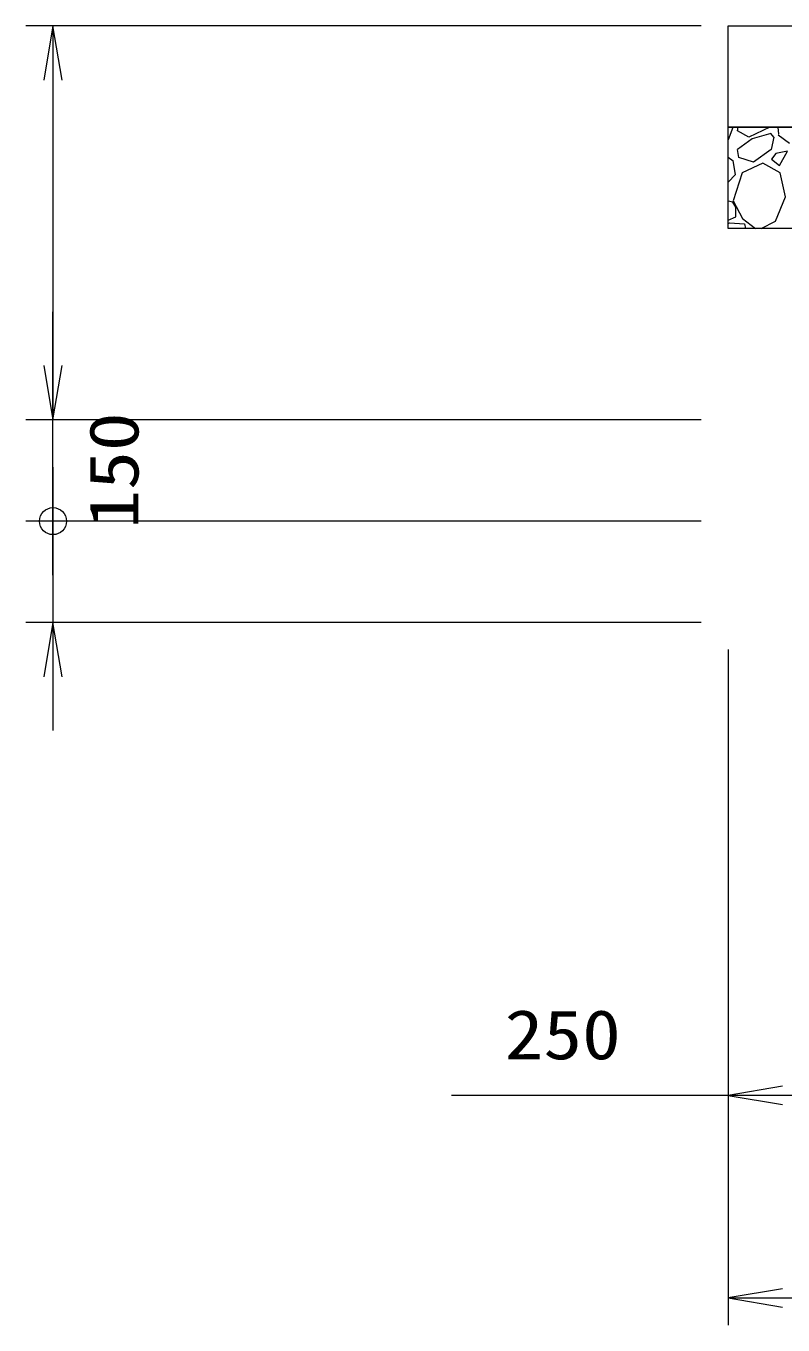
# Model space of a CAD drawing. Units: millimetres at full size. Extents: x -112800 to -79200, y 0 to 23760.
# Drawn here: x -101190 to -100069, y 3152 to 5075 of the extents above; entities that cross this region are included whole.
import ezdxf
from ezdxf.enums import TextEntityAlignment as Align

# ---------------------------------------------------------------- set-up
doc = ezdxf.new("R2010")
doc.units = ezdxf.units.MM
doc.header["$LTSCALE"] = 80.0044
for name, color, linetype, lineweight in [('0_2', 4, 'Continuous', 13), ('寸法', 6, 'Continuous', 13), ('ﾊｯﾁﾝｸﾞ', 4, 'Continuous', 9)]:
    doc.layers.add(name, color=color, linetype=linetype, lineweight=lineweight)
doc.styles.add('ＭＳ ゴシック', font='')
doc.styles.get('ＭＳ ゴシック').set_extended_font_data('MS Gothic')

# ---------------------------------------------------------------- blocks, each defined once
blk = doc.blocks.new('open_arrow')
at = {"color": 0, "linetype": 'Continuous', "lineweight": -2}
blk.add_lwpolyline([(7.5, 1.25), (0, 0), (7.5, -1.25)], dxfattribs=at)
blk = doc.blocks.new('dimension_origin')
at = {"color": 0, "linetype": 'Continuous', "lineweight": -2}
blk.add_circle((0, 0), 1.25, dxfattribs=at)

msp = doc.modelspace()

# ---------------------------------------------------------------- linework, layer by layer
at = {"layer": '0_2', "color": 7}
for points in [[(-100150, 5075), (-96250, 5075), (-96250, 4925), (-100150, 4925)], [(-100150, 4925), (-96250, 4925), (-96250, 4775), (-100150, 4775)]]:
    msp.add_lwpolyline(points, close=True, dxfattribs=at)
at = {"layer": '寸法'}
for p, q in [((-100190, 5075), (-101190, 5075)), ((-101150, 5075), (-101150, 4492)), ((-101150, 4262), (-101150, 4652)), ((-100190, 4492), (-101190, 4492)), ((-100190, 4492), (-101190, 4492)), ((-101150, 4422), (-101150, 4032)), ((-100190, 4342), (-101190, 4342)), ((-100190, 4342), (-101190, 4342)), ((-100190, 4192), (-101190, 4192)), ((-100150, 4152), (-100150, 3152)), ((-100150, 4152), (-100150, 3452)), ((-99900, 3492), (-100560, 3492)), ((-100150, 3192), (-96250, 3192))]:
    msp.add_line(p, q, dxfattribs=at)
at = {"layer": 'ﾊｯﾁﾝｸﾞ'}
for p, q in [((-100149.75, 4907.15), (-100142.43, 4925)), ((-100136.09, 4919.89), (-100135, 4925)), ((-100088.16, 4925), (-100119.2, 4910.24)), ((-100074.94, 4914.78), (-100076.16, 4925)), ((-100150, 4907.02), (-100149.75, 4907.15)), ((-100114.68, 4908), (-100136.31, 4892.28)), ((-100119.2, 4910.24), (-100136.09, 4919.89)), ((-100086.93, 4915.94), (-100114.68, 4908)), ((-100082.22, 4910.58), (-100086.93, 4915.94)), ((-100082.22, 4910.58), (-100086.13, 4892.16)), ((-100076.15, 4914.08), (-100059.08, 4901.31)), ((-100134.35, 4880.48), (-100136.31, 4892.28)), ((-100086.13, 4892.16), (-100112.61, 4873.63)), ((-100079.5, 4886.28), (-100085.89, 4877.74)), ((-100062.15, 4889.83), (-100079.5, 4886.28)), ((-100074.04, 4868.42), (-100062.15, 4889.83)), ((-100150, 4880.64), (-100142.84, 4875.58)), ((-100139.1, 4855.11), (-100142.84, 4875.58)), ((-100112.61, 4873.63), (-100134.35, 4880.48)), ((-100098.71, 4871.96), (-100129.21, 4857.58)), ((-100072.78, 4857.83), (-100098.71, 4871.96)), ((-100085.89, 4877.74), (-100074.04, 4868.42)), ((-100150, 4843.66), (-100139.1, 4855.11)), ((-100129.21, 4857.58), (-100142.4, 4816.02)), ((-100064.98, 4821.92), (-100072.78, 4857.83)), ((-100142.91, 4814.11), (-100150, 4815.51)), ((-100138.71, 4806.83), (-100142.91, 4814.11)), ((-100142.4, 4816.02), (-100128.91, 4789.86)), ((-100079.75, 4785.91), (-100064.98, 4821.92)), ((-100150, 4787.49), (-100138.47, 4792.42)), ((-100138.47, 4792.42), (-100138.71, 4806.83)), ((-100128.91, 4789.86), (-100109.31, 4775)), ((-100150, 4782.53), (-100147.99, 4783.7)), ((-100147.99, 4783.7), (-100125.92, 4781.88)), ((-100125.92, 4781.88), (-100124.2, 4775)), ((-100100.91, 4775), (-100079.75, 4785.91))]:
    msp.add_line(p, q, dxfattribs=at)

# ---------------------------------------------------------------- block references
at = {"layer": '寸法'}
for name, p, xscale, yscale, rotation in [('open_arrow', (-101150, 5075), 10.7, 10.7, 270), ('open_arrow', (-101150, 4492), 10.7, 10.7, 90), ('open_arrow', (-101150, 4492), 10.7, 10.7, 90), ('dimension_origin', (-101150, 4342), 16, 16, 270), ('dimension_origin', (-101150, 4342), 16, 16, 90), ('open_arrow', (-101150, 4192), 10.7, 10.7, 270)]:
    msp.add_blockref(name, p, dxfattribs=dict(at, xscale=xscale, yscale=yscale, rotation=rotation))
at = {"layer": '寸法', "xscale": 10.7, "yscale": 10.7}
for p in [(-100150, 3492), (-100150, 3192)]:
    msp.add_blockref('open_arrow', p, dxfattribs=at)

# ---------------------------------------------------------------- texts
at = {"layer": '寸法', "style": 'ＭＳ ゴシック', "width": 1.15}
msp.add_text('150', height=73.31, rotation=90, dxfattribs=at).set_placement((-101060, 4417), align=Align.MIDDLE_CENTER)
msp.add_text('250', height=73.31, dxfattribs=at).set_placement((-100395, 3582), align=Align.MIDDLE_CENTER)

doc.saveas('drawing.dxf')
